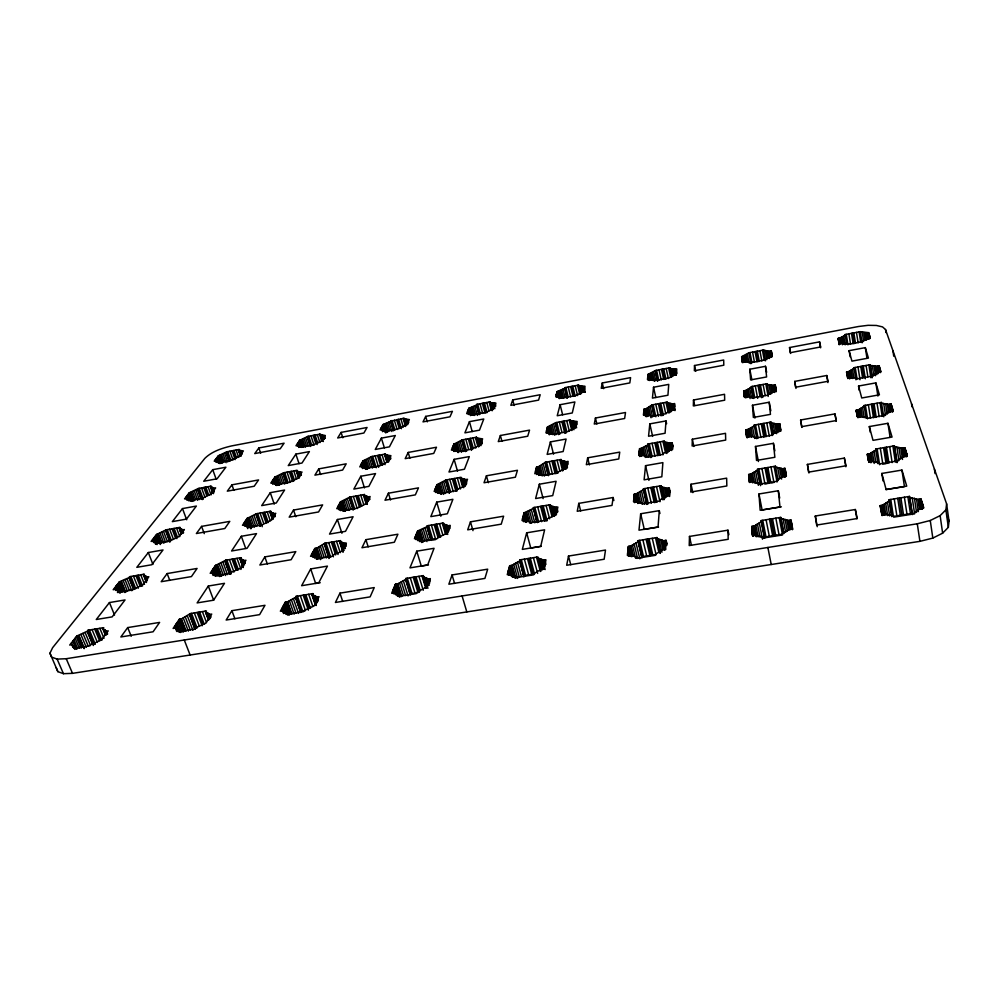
<?xml version="1.0" encoding="UTF-8"?>
<svg xmlns="http://www.w3.org/2000/svg" width="999" height="999" viewBox="0 0 999 999"><rect width="100%" height="100%" fill="white"/><g stroke="black" fill="none" stroke-linecap="round" stroke-linejoin="round"><path stroke-width="1.5" d="M689.485 536.426L689.21 545.566L728.184 539.298L727.959 530.182L689.485 536.426L691.445 545.342M691.021 484.24L690.784 492.057L726.835 485.964L726.648 478.159L691.021 484.24L692.831 492.619M692.344 439.223L692.145 446.004L725.686 440.084L725.511 433.329L692.344 439.223L693.893 446.478M693.506 400L693.331 405.931L724.687 400.199L724.537 394.293L693.506 400L694.655 405.494M694.517 365.522L694.367 370.754L723.8 365.209L723.676 360.002L694.517 365.522L695.729 371.316M656.967 537.549L656.88 538.698L663.586 540.771L666.121 540.359L665.571 549.225L662.999 549.637L655.731 554.07L655.631 555.282L636.413 558.354L636.538 557.142L629.907 554.957L627.372 555.369L628.383 546.478L630.893 546.078L638.099 541.758L638.211 540.596L656.967 537.549L660.339 552.41M664.235 441.121L664.173 441.983L669.992 443.294L672.177 442.907L671.765 449.5L663.311 453.409L663.249 454.308L646.678 457.217L646.765 456.318L640.996 454.932L638.798 455.319L639.56 448.701L641.733 448.314L647.926 444.88L648.014 444.006L664.235 441.121L666.758 453.059M660.863 485.801L660.789 486.8L667.02 488.449L669.367 488.049L668.905 495.641L666.52 496.053L659.802 499.975L659.727 501.023L641.92 504.02L642.032 502.984L635.864 501.236L633.503 501.635L634.377 494.018L636.713 493.618L643.368 489.785L643.468 488.786L660.863 485.801L663.96 499.5M667.17 402.122L667.12 402.884L672.577 403.933L674.625 403.559L674.263 409.328L666.37 412.887L666.308 413.673L650.799 416.496L650.886 415.709L643.418 414.972L644.08 409.178L646.116 408.803L651.972 404.932L667.17 402.122L669.48 412.837M669.767 367.807L669.717 368.481L674.849 369.318L676.773 368.956L676.46 374.051L668.993 377.997L654.432 380.744L654.495 380.045L647.464 379.508L648.051 374.388L655.469 370.517L669.767 367.807L671.615 376.536M659.29 510.651L658.054 527.047L638.985 530.182L640.659 513.761L659.29 510.651L659.939 513.498M666.008 420.929L665.084 433.254L648.551 436.226L649.812 423.876L666.008 420.929L666.62 423.726M645.554 465.659L644.105 479.832L661.825 476.773L662.886 462.624L645.554 465.659L648.925 480.382M653.533 387.237L652.434 398.102L667.931 395.229L668.743 384.39L653.533 387.237L655.819 397.527M49.95 653.184L57.855 671.64L63.436 673.688L72.515 673.351L919.917 541.346L932.829 538.086L942.631 533.179L948.338 527.335L949.05 521.253L946.615 503.871L885.526 329.545L882.529 326.898L876.423 325.462L868.119 325.312L858.466 326.511L231.531 445.929C221.978 448.201 212.038 451.323 204.857 458.341L52.635 647.677L49.95 653.184L51.573 657.117L57.13 659.103L66.234 658.716L917.282 523.788L930.256 520.504L940.134 515.634L945.878 509.852L946.615 503.871M613.136 497.514L612 505.407L577.235 511.288L578.783 503.371L613.136 497.514L613.873 500.536M568.493 556.056L566.695 565.259L604.158 559.24L605.494 550.062L568.493 556.056L570.741 564.747M587.674 457.817L586.326 464.685L618.756 458.966L619.742 452.122L587.674 457.817L589.422 464.91M595.441 418.019L594.268 424.051L624.637 418.494L625.511 412.5L595.441 418.019L596.878 424.013M602.285 382.979L601.248 388.299L629.82 382.917L630.581 377.622L602.285 382.979L603.633 388.661M552.772 516.146L550.299 504.72L533.503 507.592L536.788 521.953M561.013 459.503L560.801 460.377L566.033 461.763L568.156 461.388L566.645 468.056L558.066 471.953L557.842 472.864L541.833 475.674L542.07 474.762L536.9 473.314L534.777 473.688L536.6 466.983L538.698 466.608L545.317 462.3L561.013 459.503L563.511 469.343M570.204 420.729L570.392 419.955L555.656 422.677L547.514 426.923L545.916 432.804L552.797 433.616L552.584 434.415L567.607 431.68L575.811 427.335L577.135 421.478L570.204 420.729L572.415 429.632M580.556 394.23L578.658 385.09L564.772 387.724L567.032 398.251M526.66 532.817L522.327 549.388L540.696 546.366L544.617 529.82L526.66 532.817L530.781 548.051L541.208 546.328M539.348 484.215L535.614 498.538L552.722 495.591L556.106 481.281L539.348 484.215L543.131 498.613M550.412 441.895L547.14 454.408L563.136 451.536L566.096 439.048L550.412 441.895L553.546 454.17M560.114 404.707L557.23 415.746L572.277 412.962L574.875 401.948L560.114 404.707L562.637 414.785M530.294 558.179L534.552 573.913L524.175 575.574L523.876 576.76L519.867 559.877L537.912 556.942L537.637 558.116L543.556 560.239L545.092 566.008M519.567 561.051L512.1 565.347L509.69 565.734L507.242 574.687L509.69 574.288L515.521 576.548L515.197 577.772L533.678 574.812L533.966 573.588L541.508 569.18L543.98 568.781L545.991 559.852L543.556 560.239M533.241 508.603L524.113 512.812L522.015 520.516L524.288 520.129L529.77 521.94L529.495 522.989L546.653 520.092L546.903 519.043L556.143 514.735L557.879 507.055L555.606 507.442L550.049 505.731M564.585 388.399L557.142 391.596L555.731 396.79L562.237 397.402L562.062 398.102L576.198 395.454L583.878 391.496L585.039 386.313L578.496 385.764M452.06 574.949L448.851 584.215L484.902 578.421L487.687 569.168L452.06 574.949L454.582 583.428M470.467 521.84L467.694 529.832L501.236 524.15L503.633 516.183L470.467 521.84L472.989 530.644M486.426 475.799L484.016 482.754L515.372 477.21L517.457 470.292L486.426 475.799L488.349 482.742M500.387 435.502L498.264 441.608L527.709 436.226L529.545 430.132L500.387 435.502L501.973 441.358M512.712 399.925L510.839 405.332L538.573 400.112L540.197 394.73L512.712 399.925L514.185 405.507M422.852 576.798L423.301 575.611L405.919 578.446L405.444 579.62L397.752 583.903L395.417 584.278L391.67 593.281L394.018 592.894L399.101 595.204L398.601 596.44L416.383 593.593L416.858 592.357L424.65 587.974L427.023 587.587L430.382 578.608L428.034 578.983L422.852 576.798L426.273 587.986M476.236 438.024L476.535 437.25L462.25 439.885L453.896 444.13L451.411 450.087L457.742 450.974L457.405 451.773L471.965 449.125L480.394 444.78L482.617 438.848L476.236 438.024L478.658 446.753M479.07 414.672L476.66 404.433L490.147 401.873L489.885 402.56L495.954 403.171L493.981 408.429L486.101 412.387L472.377 414.972L470.367 408.017M405.919 578.446L410.689 593.756L410.227 594.954L405.519 579.445M416.745 551.186L409.965 567.882L427.659 564.959L434.066 548.289L416.745 551.186L421.303 566.071L428.484 564.885M436.7 502.147L430.806 516.62L447.34 513.773L452.897 499.313L436.7 502.147L440.859 516.233M454.12 459.34L448.963 472.015L464.46 469.243L469.318 456.593L454.12 459.34L457.517 471.228M469.443 421.665L464.897 432.854L479.483 430.157L483.778 418.993L469.443 421.665L472.19 431.556M430.844 539.822L426.923 526.773L427.335 525.761L443.556 522.989L443.156 524L448.076 525.774L448.938 528.696M445.941 479.995L436.975 484.677L434.153 491.446L436.213 491.083L440.809 492.607L440.434 493.531L455.931 490.796L456.293 489.885L464.997 486.001L467.52 479.258L465.459 479.62L460.789 478.184L461.126 477.297L445.941 479.995L449.525 492.345M472.377 414.972L472.664 414.248L466.645 413.586L468.843 408.304L476.373 405.119M426.923 526.773L417.669 530.956L414.423 538.723L416.62 538.349L421.453 540.222L421.029 541.283L437.587 538.486L437.999 537.425L447.377 533.154L450.262 525.399L448.076 525.774M339.947 593.144L335.427 602.459L370.13 596.878L374.25 587.574L339.947 593.144L342.707 601.423M365.884 539.672L361.975 547.727L394.355 542.245L397.914 534.215L365.884 539.672L368.181 546.853M388.424 493.206L385.015 500.224L415.359 494.867L418.469 487.874L388.424 493.206L390.522 499.999M408.191 452.447L405.194 458.628L433.741 453.409L436.476 447.24L408.191 452.447L409.915 458.191M425.686 416.396L423.027 421.878L449.975 416.808L452.397 411.338L425.686 416.396L427.272 421.865M312.275 594.792L312.887 593.606L296.129 596.341L295.492 597.514L287.587 601.773L285.339 602.135L280.369 611.176L282.642 610.814L287.038 613.174L286.363 614.41L303.484 611.675L304.133 610.439L314.423 605.694L319.031 596.665L316.77 597.04L312.275 594.792L315.547 604.345M339.91 541.645L340.447 540.621L324.775 543.306L316.958 548.126L314.86 548.488L310.552 556.306L312.675 555.956L316.908 557.879L316.333 558.941L332.317 556.243L332.879 555.182L342.37 550.924L346.353 543.119L344.23 543.481L339.91 541.645L343.181 551.598M368.119 496.915L370.105 496.553L366.633 503.371L357.33 508.154L342.332 510.801L342.844 509.865L338.761 508.291L336.775 508.641L340.534 501.81L349.712 497.14L364.435 494.517L363.961 495.417L368.119 496.915L368.968 499.612M385.09 454.807L385.502 454.021L371.628 456.58L363.087 460.814L359.777 466.845L361.65 466.496L365.572 467.794L365.122 468.618L379.245 466.034L387.887 461.7L390.946 455.694L385.09 454.807L387.262 461.938L385.152 454.695M296.129 596.341L301.336 611.288L300.699 612.487L295.492 597.514M310.701 568.918L301.636 585.701L318.706 582.892L327.422 566.121L310.701 568.918L315.659 583.453L320.204 582.704M337.425 519.492L329.533 534.09L345.504 531.331L353.084 516.758L337.425 519.492L341.933 533.266M360.789 476.261L353.858 489.073L368.881 486.376L375.524 473.588L360.789 476.261L364.46 487.899M381.393 438.136L375.274 449.463L389.435 446.84L395.317 435.527L381.393 438.136L384.365 447.827M390.646 421.366L404.145 418.181L403.783 418.881L409.378 419.555L406.668 424.887L398.601 428.846L385.252 431.356L385.651 430.619L380.095 429.895L383.042 424.538L390.646 421.366L393.569 430.731M231.893 610.676L226.174 620.029L259.603 614.647L264.972 605.307L231.893 610.676L234.877 618.756M264.835 556.905L259.865 565.009L291.146 559.715L295.791 551.623L264.835 556.905L267.307 563.923M293.531 510.064L289.186 517.145L318.569 511.963L322.627 504.895L293.531 510.064L295.791 516.72M318.743 468.881L314.922 475.137L342.62 470.067L346.191 463.836L318.743 468.881L320.592 474.513M341.096 432.405L337.687 437.962L363.886 433.029L367.058 427.485L341.096 432.405L342.794 437.774M205.669 612.137L206.431 610.951L190.272 613.586L181.393 619.005L179.233 619.355L173.127 628.421L175.312 628.071L179.058 630.481L178.234 631.73L194.743 629.083L195.542 627.847L205.956 623.151L211.713 614.085L209.528 614.435L205.669 612.137L208.691 620.142M243.144 567.045L240.122 558.703L240.796 557.679L243.431 564.547M270.18 512.1L270.766 511.201L256.506 513.736L247.128 518.394L242.482 525.287L244.418 524.95L247.989 526.573L247.365 527.509L261.888 524.962L271.391 520.192L275.761 513.311L273.838 513.648L270.18 512.1L272.727 519.443M208.329 586.026L197.128 602.909L213.599 600.199L224.475 583.329L208.329 586.026L213.649 600.237M241.346 536.276L231.581 550.986L247.04 548.326L256.506 533.628L241.346 536.276L245.692 548.414M270.292 492.669L261.701 505.606L276.261 502.997L284.578 490.072L270.292 492.669L274.226 504.07M295.866 454.133L288.261 465.584L302.01 463.037L309.39 451.598L295.866 454.133L299.038 463.636M240.122 558.703L243.893 560.589L245.941 560.239L240.946 568.094L231.343 572.327L230.657 573.401L215.21 575.998L215.921 574.924L212.25 572.951L210.202 573.301L215.497 565.434L225.649 560.264L240.796 557.679M300.175 472.377L301.998 472.052L298.139 478.109L289.31 482.442L275.612 484.94L276.161 484.115L272.677 482.767L270.854 483.104L274.95 477.023L283.679 472.777L297.14 470.304L296.628 471.103L300.175 472.377L301.111 475.187M307.779 436.451L299.625 440.334L295.979 445.741L301.086 446.528L300.599 447.265L313.561 444.83L321.803 440.871L325.237 435.477L320.067 434.74L320.529 434.041L307.779 436.451L310.826 445.741L307.704 436.563M127.697 627.584L120.854 636.962L153.097 631.78L159.603 622.414L127.697 627.584L131.219 636.263M167.145 573.563L161.201 581.705L191.433 576.585L197.078 568.456L167.145 573.563L169.793 580.419M201.586 526.386L196.378 533.528L224.825 528.508L229.782 521.378L201.586 526.386L204.271 533.641M231.918 484.84L227.31 491.158L254.196 486.238L258.566 479.945L231.918 484.84L233.891 490.359M258.841 447.977L254.745 453.583L280.207 448.788L284.091 443.194L258.841 447.977L260.652 453.246M179.296 528.284L179.982 527.372L166.171 529.832L156.593 534.477L151.136 541.421L153.009 541.083L156.119 542.757L155.382 543.706L169.455 541.233L179.146 536.475L184.353 529.545L182.492 529.882L179.296 528.284L181.456 534.028M210.739 486.913L211.351 486.113L198.277 488.511L189.373 492.744L184.553 498.888L186.313 498.563L189.385 499.962L188.736 500.786L202.035 498.364L211.039 494.043L215.634 487.924L213.873 488.249L210.739 486.913L212.725 492.395M238.661 450.174L239.211 449.45L226.798 451.81L218.494 455.681L214.198 461.151L218.881 462L218.306 462.737L230.906 460.377L239.31 456.418L243.406 450.961L238.661 450.174L240.722 456.056M109.44 602.559L96.266 619.505L112.163 616.883L125.037 599.949L109.44 602.559L114.535 615.072M148.327 552.534L136.826 567.332L151.773 564.747L163.012 549.962L148.327 552.534L152.947 564.423M182.492 508.578L172.352 521.628L186.463 519.093L196.366 506.068L182.492 508.578L186.663 519.767M212.737 469.68L203.734 481.256L217.095 478.771L225.886 467.22L212.737 469.68L216.096 479.008M87.225 631.418L88.149 630.219L103.746 627.684L102.835 628.87L106.106 631.218L108.217 630.881L101.386 639.972L90.859 644.63L89.922 645.866L74.013 648.413L74.975 647.177L71.828 644.717L69.718 645.054L76.873 635.963L87.225 631.418L92.595 644.268M128.958 577.709L129.77 576.673L144.418 574.163L143.631 575.199L146.878 577.122L148.851 576.785L142.919 584.69L132.405 589.972L117.47 592.482L118.319 591.408L115.172 589.385L113.199 589.722L119.405 581.805L128.958 577.709L133.279 588.548M882.866 505.194L889.472 500.849L889.172 499.712L909.465 496.403L909.802 497.539L918.256 499.45L921.003 499.001L923.738 507.692L920.953 508.141L914.31 512.612L914.659 513.798L893.83 517.132L893.506 515.946L885.089 513.911L882.342 514.348L880.144 505.631L882.866 505.194L884.452 515.109M869.767 453.883L875.911 450.037L875.661 449.063L894.367 445.854L894.667 446.828L902.384 448.326L904.919 447.889L907.242 455.294L904.682 455.731L898.501 459.677L898.8 460.689L879.62 463.923L879.357 462.912L871.665 461.313L869.13 461.75L867.257 454.308L869.767 453.883L871.165 462.587M780.731 517.382L780.843 518.531L788.386 520.516L791.021 520.092L792.057 528.871L789.372 529.308L782.404 533.753L782.529 534.964L762.524 538.161L762.437 536.962L754.944 534.84L752.297 535.264L751.772 526.461L754.382 526.036L761.313 521.703L761.226 520.554L780.731 517.382L783.666 533.029M858.503 409.815L864.26 406.368L864.035 405.532L881.405 402.435L881.655 403.271L888.76 404.445L891.108 404.021L893.118 410.414L890.746 410.826L884.964 414.36L885.226 415.234L867.457 418.356L867.232 417.482L857.791 416.645L856.18 410.227L858.503 409.815L859.727 417.332M775.486 466.196L775.586 467.182L782.529 468.756L784.977 468.344L785.851 475.849L783.378 476.261L776.922 480.207L777.022 481.231L758.553 484.34L758.478 483.316L751.573 481.643L749.138 482.067L748.688 474.525L751.098 474.113L757.517 470.267L757.442 469.28L775.486 466.196L778.196 480.519M848.738 371.566L854.145 368.456L853.945 367.719L870.141 364.735L870.366 365.459L876.947 366.371L879.132 365.971L880.881 371.541L873.238 375.124L873.476 375.874L856.93 378.896L856.73 378.134L847.976 377.56L846.565 371.965L848.738 371.566L849.899 378.658M770.978 422.102L771.066 422.964L777.497 424.2L779.769 423.801L780.531 430.294L772.215 434.215L772.302 435.102L755.157 438.124L755.082 437.237L748.688 435.914L746.415 436.313L746.028 429.795L748.276 429.395L754.257 425.949L754.195 425.099L770.978 422.102L773.214 434.003M840.171 338.037L845.266 335.202L845.092 334.565L860.276 331.68L868.643 332.655L870.179 337.537L862.999 340.821L863.198 341.483L847.714 344.393L847.539 343.718L839.385 343.344L838.149 338.424L840.171 338.037L840.908 342.52M767.045 383.728L767.12 384.478L773.126 385.464L775.249 385.065L775.911 390.734L768.131 394.305L768.206 395.08L752.197 398.002L752.135 397.227L744.043 396.566L743.706 390.859L745.803 390.484L751.41 387.362L751.36 386.613L767.045 383.728L768.955 394.218M763.598 350.012L769.28 351.448L771.265 351.074L771.852 356.069L764.547 359.34L764.622 360.015L749.6 362.837L749.55 362.162L741.97 361.7L741.67 356.68L748.863 352.809L763.598 350.012L765.571 360.839M789.535 347.54L819.567 341.858L820.666 346.953L790.321 352.672L789.535 347.54L790.596 353.459M765.509 366.296L766.608 376.948L750.611 379.907L749.824 369.23L765.509 366.296L766.633 372.315M849.125 350.661L865.309 347.64L868.431 358.079L851.922 361.139L849.125 350.661L850.124 356.78M794.717 381.393L826.747 375.512L827.984 381.306L795.604 387.225L794.717 381.393L795.978 388.424M769.205 402.222L770.454 414.36L753.358 417.432L752.472 405.257L769.205 402.222L770.816 410.801M858.553 386.026L875.848 382.892L879.42 394.817L861.737 397.989L858.553 386.026L859.252 390.397M800.611 419.992L834.939 413.898L836.35 420.542L801.635 426.673L800.611 419.992L801.947 427.422M773.426 443.319L774.862 457.28L756.505 460.439L755.481 446.453L773.426 443.319L774.862 450.874M869.342 426.561L887.936 423.301L892.057 437.062L873.014 440.347L869.342 426.561L870.241 432.167M807.404 464.398L844.367 458.091L846.003 465.784L808.591 472.127L807.404 464.398L808.953 472.989M646.977 503.946L648.326 503.708L644.83 488.548M767.02 483.703L764.959 484.053L761.95 468.519M772.914 482.717L770.853 483.054L767.869 467.507M883.903 464.011L886.038 463.648L883.541 447.714M778.308 490.746L779.982 506.98L760.152 510.239L758.965 493.981L778.308 490.746L779.695 498.051M881.842 473.439L901.935 470.079L906.73 486.126L886.113 489.51L881.842 473.439L883.016 480.906M658.578 527.022L644.305 529.37L640.659 513.761M781.368 506.818L762.112 509.977L758.965 493.981M885.976 489.597L904.445 486.563L901.935 470.079M815.296 516.008L855.331 509.515L857.254 518.531L816.683 525.062L815.296 516.008L817.232 526.685M301.336 611.288L305.494 610.614L300.312 595.654M410.689 593.756L417.982 592.594L413.236 577.26M57.13 659.103L63.436 673.688M66.234 658.716L72.515 673.351M73.876 639.772L77.522 648.388M73.314 640.484L76.973 649.1M72.765 641.196L76.086 649.038M73.776 646.778L74.9 649.412M71.528 642.769L73.751 648.001M71.828 644.717L72.939 647.34M78.958 635.626L84.378 648.501M78.634 635.676L84.053 648.551M77.91 635.789L82.742 647.24M77.198 635.913L82.03 647.352M76.873 635.963L81.706 647.402M76.324 636.663L81.156 648.114M75.1 638.211L79.346 648.251M82.892 633.366L88.287 646.228M80.857 634.465L86.276 647.327M89.361 630.019L95.317 644.293M88.149 630.219L94.106 644.492M88.012 630.406L93.369 643.256M87.687 630.819L93.057 643.668M87.375 631.231L93.344 645.516M85.027 632.342L90.41 645.204M94.718 629.158L99.463 640.584M92.045 629.582L97.39 642.444M99.838 628.321L103.983 638.336M97.153 628.758L101.898 640.197M95.941 628.958L100.687 640.384M106.431 631.168L107.617 634.04M105.694 630.431L107.293 634.103M105.007 629.77L106.781 634.078M104.046 629.245L106.418 634.989M103.884 629.707L105.657 634.003M102.984 628.683L105.345 634.415M102.522 627.884L105.482 635.039M56.206 667.619L57.855 671.64M114.76 587.724L115.859 590.459M119.405 581.805L123.227 591.321M118.931 582.417L122.752 591.932M117.87 583.778L121.154 591.932M116.808 585.127L120.092 593.306M116.321 585.751L119.068 592.557M115.834 586.363L118.032 591.82M123.102 580.444L127.447 591.308M121.366 581.48L125.724 592.345M121.066 581.53L125.424 592.395M120.392 581.643L124.75 592.507M119.718 581.755L123.526 591.258M129.77 576.673L134.615 588.861M129.645 576.835L134.49 589.023M129.37 577.185L134.216 589.385M129.083 577.547L133.404 588.386M126.923 578.546L131.793 590.746M124.962 579.457L129.308 590.322M133.429 576.036L138.262 588.249M130.906 576.473L135.752 588.661M140.747 574.787L144.493 584.29M138.237 575.224L142.52 586.076M137.088 575.412L141.371 586.276M135.939 575.611L140.235 586.463M146.441 576.46L147.515 579.195M145.742 575.911L147.352 580.007M144.805 575.486L146.953 580.943M143.756 575.037L146.428 581.843M143.269 574.363L146.478 582.504M177.722 621.603L181.855 632.267M184.278 639.997L190.122 655.032M176.673 623.151L180.307 632.504M176.199 623.863L179.321 631.88M175.724 624.575L178.322 631.256M174.663 626.136L176.761 631.493M181.393 619.005L186.026 630.981M181.056 619.055L185.689 631.043M180.307 619.18L184.952 631.156M179.57 619.293L184.203 631.281M179.233 619.355L183.866 631.331M178.759 620.054L183.404 632.042M156.593 534.477L160.452 544.517M156.169 535.014L159.49 543.631M187.3 615.709L192.919 630.332M155.245 536.201L158.004 543.381M185.202 616.733L190.322 630.032M154.308 537.387L157.08 544.592M153.883 537.937L156.106 543.693M153.459 538.473L155.682 544.243M183.229 617.832L188.361 631.143M152.51 539.672L153.634 542.557M161.751 532.342L165.597 542.37M191.533 613.374L197.128 627.984M160.04 533.216L163.886 543.269M190.272 613.586L195.479 628.783L189.885 614.173M190.16 613.773L195.754 628.371M189.61 614.585L195.092 629.395L189.485 614.772M158.441 534.153L161.751 542.757M158.154 534.203L161.463 542.807M157.517 534.315L160.827 542.919M156.88 534.428L160.19 543.031M167.245 529.632L171.054 539.66M198.339 612.262L202.897 624.238M166.171 529.832L170.417 541.421M165.809 530.282L169.63 540.309M197.078 612.474L202.148 625.774M165.572 530.594L169.83 542.207M163.574 531.505L167.395 541.545M194.305 612.924L199.388 626.211M173.064 528.596L176.873 538.636M171.99 528.796L175.25 537.4M202.385 611.613L206.418 622.252M169.618 529.22L173.426 539.248M199.613 612.062L204.158 624.038M178.908 527.559L181.069 533.304M209.877 614.385L210.889 617.057M209.528 614.435L210.539 617.12M176.523 527.984L179.77 536.6M208.966 613.661L210.477 617.669M208.117 613.011L210.14 618.356M207.018 612.499L209.54 619.18M206.556 612.874L208.067 616.87M174.151 528.409L177.41 537.012M205.794 611.95L208.304 618.618M205.17 611.151L208.192 619.143M182.492 529.882L183.579 532.767M182.043 529.308L183.117 532.192M181.343 528.858L182.967 533.179M180.432 528.508L182.055 532.829M179.882 527.509L181.506 531.818M179.645 527.822L181.269 532.13M179.408 528.134L181.568 533.891M212.862 569.343L214.935 574.912M185.764 497.34L186.788 500.087M212.45 569.954L214.523 575.536M211.538 571.316L213.087 575.499M217.52 565.084L221.616 576.186M217.208 565.134L221.303 576.236M190.247 492.582L193.282 500.799M189.648 492.694L192.682 500.899M216.508 565.259L220.604 576.361M189.373 492.744L192.407 500.949M215.809 565.372L219.917 576.473M188.998 493.219L192.033 501.436M215.497 565.434L219.593 576.523M215.085 566.033L218.681 575.761M188.174 494.268L190.709 501.123M214.186 567.382L217.27 575.724M187.35 495.329L188.873 499.438M186.975 495.804L188.499 499.925M186.601 496.278L188.124 500.399M213.274 568.731L215.859 575.686M195.879 490.022L199.388 499.587M221.004 563.061L225.599 575.536M194.193 490.784L197.715 500.349M192.595 491.583L195.617 499.787M219.193 564.048L223.277 575.149M191.121 492.42L194.156 500.636M190.859 492.47L193.881 500.686M226.823 560.064L231.381 572.527M199.288 488.324L203.284 499.25M225.649 560.264L230.707 574.113M225.537 560.427L230.607 574.275M225.299 560.776L229.87 573.251M225.062 561.138L229.633 573.601M202.273 499.438L198.277 488.511L202.173 499.562M224.962 561.301L229.533 573.763M197.964 488.923L201.461 498.476M197.74 489.198L201.249 498.763M197.64 489.323L201.149 498.888M222.939 562.137L227.51 574.612M233.204 558.965L237.238 570.067M205.819 487.125L208.803 495.329M232.03 559.178L236.064 570.267M204.807 487.312L207.792 495.516M203.784 487.5L206.768 495.704M229.42 559.615L233.966 572.09M201.536 487.912L205.032 497.477M213.411 487.762L214.398 490.509M212.725 487.375L214.211 491.496M211.825 487.087L213.811 492.582M211.751 487.599L213.237 491.708M211.538 487.874L213.524 493.356M237 558.329L241.021 569.43M210.826 486.788L213.311 493.643M210.327 486.301L212.799 493.144M208.067 486.713L211.051 494.917M234.39 558.766L238.424 569.867M244.206 560.539L245.217 563.324M243.893 560.589L244.892 563.386M243.319 559.927L244.318 562.724M242.495 559.39L244.505 564.972M240.684 557.829L243.194 564.785M240.459 558.191L243.469 566.533M240.235 558.541L243.244 566.883M239.61 557.879L243.119 567.594M215.272 459.777L216.221 462.4M244.455 522.365L245.866 526.336M220.155 455.369L222.777 462.712M219.892 455.419L222.515 462.762M219.33 455.519L221.94 462.874M243.656 523.551L244.605 526.211M218.756 455.631L221.378 462.974M218.494 455.681L221.116 463.024M218.157 456.106L220.779 463.461M217.432 457.043L219.768 463.586M216.696 457.979L218.569 463.211M216.358 458.404L217.757 462.337M216.021 458.828L216.958 461.451M226.236 452.522L229.358 461.338M249.026 518.056L252.148 526.848M248.726 518.106L251.848 526.898M248.077 518.231L251.186 527.022M224.588 453.171L227.71 461.988M247.415 518.344L251.061 528.596M247.128 518.394L250.761 528.646M246.765 518.931L249.887 527.722M223.002 453.871L226.136 462.687M245.966 520.104L248.576 527.447M221.516 454.607L224.138 461.95M245.18 521.291L247.789 528.633M244.817 521.828L246.391 526.236M284.965 602.834L289.285 615.109M254.033 515.409L257.63 525.649M284.116 604.383L287.962 615.297M229.895 451.223L233.004 460.027M252.235 516.246L255.856 526.498M283.266 605.931L286.164 614.135M282.867 606.63L285.289 613.473M227.772 451.623L230.881 460.427M250.562 517.132L254.196 527.385M282.48 607.342L284.415 612.812M226.798 451.81L229.907 460.601M226.711 451.923L229.82 460.714M226.523 452.172L229.633 460.964M282.642 610.814L283.616 613.561M226.323 452.41L229.445 461.213M281.631 608.903L282.592 611.638M289.335 600.599L294.118 614.223M236.101 450.049L238.674 457.392M257.617 513.536L262.238 526.698M256.506 513.736L260.614 525.424M287.587 601.773L291.895 614.035M256.418 513.886L260.527 525.574M287.237 601.835L291.546 614.098M233.966 450.449L236.551 457.792M256.206 514.185L260.314 525.886M256.006 514.497L260.027 526.348M286.463 601.96L290.784 614.223M232.992 450.636L235.577 457.979M285.689 602.085L290.01 614.348M285.339 602.135L289.66 614.397M232.03 450.811L235.127 459.627M264.735 512.275L268.319 522.514M263.624 512.475L267.208 522.714M293.319 598.463L298.539 613.436M241.258 450.874L242.183 453.496M262.512 512.674L266.096 522.914M240.584 450.537L241.958 454.47M239.71 450.312L241.258 454.732M239.723 450.924L241.258 455.332M239.635 451.036L241.171 455.444M238.936 449.812L240.996 455.694M291.258 599.5L296.029 613.111M238.749 450.062L240.809 455.944M238.237 449.637L240.297 455.519M260.065 513.099L263.649 523.339M271.416 512.325L273.464 518.194M270.667 511.338L272.203 515.734M270.467 511.65L272.003 516.046M270.267 511.963L272.814 519.293M269.643 511.401L272.19 518.731M297.44 596.128L302.635 611.076M267.195 511.838L270.254 520.629M296.029 596.515L301.236 611.475M295.816 596.927L301.024 611.888M295.592 597.34L300.799 612.3M947.576 516.982L949.05 521.253M305.806 594.755L310.502 608.379M304.495 594.967L309.19 608.591M303.184 595.192L308.366 610.152M274.138 513.598L275.162 516.545M273.838 513.648L274.862 516.595M273.264 513.099L274.288 516.046M272.452 512.649L273.976 517.057M272.914 480.044L274.35 484.24M311.576 593.818L315.309 604.732M272.59 480.519L273.551 483.329M271.89 481.568L272.852 484.378M308.691 594.293L312.899 606.555M276.748 476.685L279.608 485.052M276.473 476.735L279.32 485.102M317.12 596.977L318.057 599.725M275.849 476.848L278.709 485.227M316.77 597.04L318.169 601.148M275.225 476.973L278.084 485.339M316.034 596.266L317.432 600.374M274.95 477.023L277.809 485.389M274.638 477.485L277.023 484.465M315.022 595.629L317.37 602.472M273.938 478.533L276.323 485.514M313.761 595.142L316.571 603.334M312.887 593.606L314.285 597.702M312.787 593.793L315.122 600.611M312.575 594.193L316.321 605.119M273.227 479.57L274.675 483.766M312.362 594.605L316.109 605.531M283.142 473.576L286.451 483.329M281.393 474.288L284.703 484.04M279.72 475.049L282.567 483.404M278.172 475.849L281.019 484.215M314.523 549.088L317.869 559.028M313.786 550.424L316.671 558.953M287.038 472.165L290.322 481.905M313.049 551.773L314.972 557.467M312.712 552.385L314.648 558.079M312.375 552.996L313.823 557.267M284.727 472.589L288.024 482.33M311.638 554.345L312.6 557.192M283.679 472.777L286.975 482.517M283.591 472.902L286.888 482.642M283.416 473.176L286.713 482.929M283.229 473.451L286.526 483.204M293.768 470.929L296.578 479.295M318.556 547.09L322.365 558.441M291.446 471.353L294.268 479.707M316.958 548.126L320.779 559.49M316.621 548.189L320.442 559.54M290.397 471.54L293.681 481.293M315.909 548.314L319.255 558.241M289.348 471.74L292.632 481.493M315.185 548.439L318.531 558.366M314.86 548.488L318.206 558.416M324.775 543.306L329.495 557.454M324.687 543.468L329.408 557.617M324.5 543.818L328.746 556.555M300.462 472.327L301.398 475.137M324.313 544.168L328.946 558.491M299.6 471.915L300.537 474.712M298.813 471.54L300.212 475.736M297.814 471.266L299.688 476.86M297.602 471.703L299.388 477.41M322.215 545.179L326.486 557.929M296.878 470.704L299.213 477.684M296.703 470.979L298.963 478.084M296.079 470.492L298.414 477.472M320.317 546.103L324.126 557.442M297.527 443.444L298.851 447.452M328.683 542.632L333.391 556.805M325.999 543.094L330.706 557.255M301.323 440.01L303.521 446.653M301.061 440.059L303.259 446.715M300.474 440.172L302.672 446.815M333.828 541.758L338.037 554.52M299.887 440.284L302.085 446.928M299.625 440.334L301.823 446.978M299.338 440.746L301.548 447.402M332.605 541.97L336.351 553.309M298.713 441.67L300.487 447.003M331.381 542.182L335.602 554.932M298.089 442.594L299.425 446.603M297.814 443.019L299.138 447.028M307.542 436.813L310.589 446.103M307.38 437.05L310.352 446.466M341.333 541.92L344.143 550.449M340.447 540.621L343.156 549.3M340.184 541.133L342.982 549.662M339.997 541.483L343.269 551.436M305.657 437.812L308.279 445.791M339.223 540.834L342.957 552.197M304.096 438.511L306.73 446.491M336.526 541.296L340.259 552.647M302.647 439.248L305.282 447.227M313.149 435.439L315.746 443.406M310.951 435.851L313.998 445.142M345.292 543.294L346.228 546.153M344.568 543.419L345.504 546.278M344.23 543.481L345.167 546.341M308.766 436.263L311.813 445.554M343.506 542.832L345.379 548.538M342.545 542.32L344.405 548.014M340.846 501.748L343.906 511.176M340.534 501.81L343.594 511.226M340.247 502.335L342.869 510.414M317.332 434.64L319.93 442.619M339.61 503.508L341.795 510.252M338.961 504.67L340.721 510.077M338.661 505.207L340.422 510.614M338.374 505.744L339.697 509.802M315.135 435.052L317.732 443.032M337.724 506.918L338.611 509.627M314.148 435.239L317.17 444.555M345.604 499.65L349.076 510.402M324.375 435.639L325.237 438.324M323.776 435.751L324.65 438.436M323.514 435.814L324.375 438.486M322.952 435.402L324.238 439.41M343.981 500.536L347.028 509.952M322.178 435.089L323.476 439.098M321.216 434.865L323.376 441.533M320.954 435.364L322.252 439.36L320.891 435.477M342.507 501.461L345.554 510.889M342.195 501.51L345.254 510.939M320.729 435.726L322.028 439.722M320.142 434.64L322.227 441.408M341.521 501.635L344.58 511.051M319.53 434.228L321.69 440.884M350.861 496.928L354.745 509.015M349.712 497.14L353.521 509.365M349.475 497.589L352.934 508.329M349.313 497.889L353.122 510.127M347.365 498.813L350.836 509.565M357.068 495.829L360.502 506.593M355.919 496.028L359.353 506.793M353.384 496.478L357.255 508.578M393.256 589.46L394.593 593.668M392.607 591.008L393.506 593.818M360.751 495.167L363.736 504.595M358.216 495.629L361.638 506.381M397.39 583.965L401.336 596.528M369.106 496.728L369.967 499.438M396.578 584.09L400.549 596.653M368.431 496.853L369.28 499.562M395.779 584.215L399.75 596.778M395.417 584.278L399.388 596.84M367.407 496.366L368.693 500.424M395.129 584.977L398.663 596.141M366.471 495.929L368.181 501.336M394.493 586.513L397.59 596.303M365.322 495.616L367.457 502.36M364.435 494.517L367.345 504.083M364.198 494.967L367.182 504.395M393.843 588.049L396.066 595.054M364.036 495.267L366.533 503.508M393.556 588.748L395.329 594.355M363.274 494.717L366.271 504.145M364.011 460.651L366.683 469.18M363.374 460.764L366.046 469.305M401.273 581.618L405.644 595.554M363.087 460.814L365.759 469.355M362.824 461.288L365.06 468.406M362.262 462.312L364.048 468.019M399.413 582.729L403.359 595.279M361.7 463.349L363.037 467.632M361.438 463.811L362.787 468.094M361.176 464.285L362.525 468.568M397.752 583.903L401.71 596.465M407.28 578.221L412.038 593.543M369.455 458.079L372.552 468.019M405.844 578.633L410.614 593.943M405.681 579.033L410.464 594.355M367.819 458.841L370.479 467.37M366.308 459.64L368.968 468.169M403.284 580.581L408.079 595.904M364.935 460.477L367.62 469.018M364.647 460.527L367.32 469.068M375.087 455.944L378.609 467.295M372.714 456.381L376.236 467.732M410.252 577.747L415.01 593.069M371.628 456.58L374.65 466.633M371.416 456.968L374.5 466.908M371.266 457.242L374.363 467.182M371.203 457.367L374.288 467.307M379.632 455.107L382.704 465.047M378.559 455.307L381.618 465.247M415.959 576.81L420.267 590.759M377.472 455.507L380.544 465.447M414.597 577.035L419.343 592.37M424.513 577.122L427.934 588.324M386.376 454.97L388.561 462.1M423.301 575.611L425.012 581.206M423.226 575.799L424.95 581.393M423.077 576.198L426.073 585.988M385.427 454.145L387.175 459.84M422.927 576.61L425.924 586.401M385.289 454.42L387.038 460.114M421.94 575.836L425.799 588.411M384.415 454.22L386.588 461.338M382.018 454.657L385.09 464.622M418.943 576.323L423.239 590.284M383.916 424.375L386.388 432.505M416.87 532.892L419.518 541.608M383.316 424.488L385.789 432.629M383.042 424.538L385.514 432.679M416.308 534.215L418.082 540.034M382.817 424.962L384.877 431.743M416.059 534.827L417.832 540.646M429.208 578.796L430.057 581.605M415.809 535.427L416.695 538.349M382.305 425.874L383.966 431.306M428.396 578.933L429.682 583.141M381.805 426.785L383.054 430.869M415.247 536.763L416.133 539.685M428.034 578.983L429.32 583.204M381.581 427.21L382.817 431.281M381.343 427.622L382.592 431.705M390.01 455.869L390.884 458.728M427.11 578.234L429.258 585.252M389.36 455.994L390.234 458.853M389.073 456.043L389.947 458.903M425.936 577.609L428.072 584.615M388.386 455.581L389.697 459.865M387.487 455.219L389.223 460.939M389.011 422.028L391.883 431.506M421.366 529.557L424.875 541.158M387.475 422.727L389.947 430.844M419.842 530.594L422.914 540.746M419.505 530.644L423.014 542.257M418.756 530.781L422.277 542.382M386.064 423.451L388.536 431.58M418.007 530.906L421.528 542.507M417.669 530.956L420.754 541.121M384.802 424.213L387.262 432.342M417.42 531.555L420.067 540.272M384.528 424.263L387 432.392M394.305 420.042L397.152 429.52M424.937 527.634L428.858 540.671M392.045 420.467L394.905 429.945M391.034 420.666L393.831 430.244M390.834 421.016L393.693 430.482M423.077 528.558L427.01 541.608M431.381 525.062L435.714 539.547L432.942 540.022L428.596 525.549M398.601 419.23L401.436 428.708M397.577 419.418L400.012 427.547M396.553 419.617L398.988 427.747M427.335 525.761L431.618 540.397M427.135 526.273L431.044 539.298M426.985 526.623L430.906 539.66M406.943 419.505L408.154 423.588M406.069 419.205L407.692 424.637M436.7 524.163L440.584 537.212M405.007 418.993L406.63 424.425M404.495 419.642L406.106 425.075M403.958 418.531L405.981 425.312M435.439 524.375L439.31 537.425M403.833 418.768L405.794 425.674M403.121 418.369L405.544 426.511M434.165 524.587L438.049 537.637M400.861 418.806L403.284 426.935M444.842 527.347L446.066 531.855M443.356 523.488L445.929 532.217M443.219 523.838L446.166 534.178M442.282 523.201L445.279 533.366M462.087 595.953L466.808 611.925M439.485 523.676L442.932 535.289M407.892 419.842L408.691 422.565M407.617 419.892L408.416 422.614M437.999 484.503L440.821 494.13M437.3 484.627L439.722 492.869M449.175 525.586L450.025 528.508M436.975 484.677L439.398 492.932M436.763 485.202L439.185 493.456M448.414 525.724L449.275 528.633M436.276 486.363L438.299 493.244M447.202 525.149L448.913 530.981M435.789 487.524L437.412 493.031M435.576 488.049L436.788 492.182M435.352 488.573L436.163 491.333M446.078 524.637L448.214 531.918M434.865 489.747L435.676 492.507M444.717 524.25L447.727 534.44M442.008 482.505L445.204 493.494M440.422 483.391L443.643 494.393M439.011 484.315L441.833 493.943M438.698 484.378L441.521 494.006M447.127 479.782L450.699 492.132M445.879 480.132L449.463 492.482M445.754 480.444L449.35 492.794M445.629 480.744L449.163 493.244M443.731 481.668L446.928 492.657M453.521 478.646L457.092 491.008M452.335 478.858L455.906 491.221M449.725 479.32L453.296 491.67M459.94 477.51L462.699 487.137M457.33 477.972L460.477 488.973M454.707 478.434L457.879 489.423M455.819 443.781L458.291 452.485M455.519 443.831L457.992 452.535M465.784 479.57L466.57 482.33M465.459 479.62L466.645 483.766M454.857 443.956L456.918 451.211M464.622 479.095L466.196 484.615M454.195 444.068L456.268 451.323M453.896 444.13L455.969 451.386M453.708 444.592L455.369 450.399M463.548 478.671L465.509 485.576M453.284 445.604L454.945 451.423M462.262 478.371L464.622 486.638M452.859 446.628L454.108 450.999M452.659 447.09L453.908 451.461M461.526 478.671L463.099 484.178M452.472 447.552L453.309 450.474M461.476 478.808L462.924 484.615M463.598 487.687L460.839 478.046L463.149 486.438M460.202 441.383L463.074 451.523M458.591 442.145L461.463 452.285M457.117 442.944L459.59 451.648M465.809 439.223L468.656 449.363M463.361 439.672L466.62 451.261M462.25 439.885L465.459 451.585M462.087 440.272L464.947 450.412M461.975 440.547L464.785 450.811M509.078 567.956L511.476 576.56M508.666 569.492L510.264 575.224M508.479 570.192L509.677 574.5M508.279 570.891L509.49 575.199M470.504 438.361L473.339 448.514M507.867 572.427L508.666 575.312M469.38 438.573L472.227 448.713M468.269 438.773L471.516 450.374M478.858 438.411L480.869 445.691M513.673 564.173L517.632 578.471M469.755 408.129L471.665 415.047M477.634 438.174L479.657 445.442M469.13 408.254L471.041 415.159M468.843 408.304L470.766 415.209M468.681 408.716L470.591 415.621M476.535 437.25L478.958 445.966M512.1 565.347L515.671 578.221M476.486 437.375L478.908 446.091M476.386 437.637L478.708 446.628M511.725 565.409L515.297 578.284M468.306 409.615L469.455 413.761M467.919 410.514L469.08 414.672M475.424 437.45L477.834 446.166M510.889 565.546L514.073 576.985M467.757 410.926L468.519 413.698M467.582 411.338L468.356 414.123M510.064 565.684L513.249 577.122M509.69 565.734L512.874 577.185M509.502 566.433L512.287 576.448M472.964 437.912L475.786 448.064M474.75 405.781L477.41 415.434M517.432 562.012L521.366 576.298M473.251 406.481L475.536 414.76M515.459 563.061L519.405 577.347M480.994 439.148L482.192 443.531M471.878 407.205L474.163 415.497M480.681 439.21L481.893 443.581M479.882 438.761L481.493 444.592M470.654 407.967L472.564 414.872M480.019 403.783L482.667 413.449M521.278 559.652L525.574 575.349M477.709 404.233L480.357 413.873M519.867 559.877L524.125 575.761M519.717 560.464L524.025 576.161M476.66 404.433L479.27 414.185M519.605 560.864L523.926 576.573M476.523 404.77L479.17 414.423M486.775 402.51L489.023 410.801M528.883 558.416L533.154 574.138M527.472 558.641L531.743 574.363M484.453 402.947L487.087 412.612M483.391 403.146L486.026 412.812M482.342 403.346L484.977 413.012M524.375 559.153L528.658 574.85M493.356 403.146L494.855 408.691M523.226 516.046L524.438 520.516M492.37 402.859L493.868 408.404M523.064 516.645L524.275 521.116M522.902 517.245L524.113 521.715M533.391 557.679L537.649 573.414M491.208 402.659L493.081 409.578M522.539 518.568L523.351 521.565M490.147 401.873L491.983 408.891M490.022 402.21L491.883 409.128M489.922 402.447L492.17 410.751M489.098 402.073L491.346 410.364M541.071 558.891L543.768 568.955M527.809 511.388L530.993 523.264M539.46 558.429L542.544 569.905M526.361 512.425L528.758 521.341M526.011 512.487L528.409 521.403M538.299 558.379L540.958 568.581M538.161 558.953L540.859 568.98M537.687 557.929L541.108 571.016M525.237 512.624L527.634 521.528M495.042 403.346L495.791 406.131M524.463 512.749L526.86 521.665M536.5 557.167L540.359 571.49M524.113 512.812L526.51 521.715M494.418 403.471L495.167 406.243M523.951 513.411L526.348 522.327M494.13 403.521L494.88 406.293M523.588 514.722L525.599 522.165M533.366 508.104L536.838 521.79M531.268 509.465L534.827 522.814M544.767 560.052L545.929 564.373M543.931 560.177L545.092 564.51M529.445 510.402L532.629 522.265M542.445 559.502L545.142 569.567M537.687 506.88L541.62 521.703M534.815 507.367L538.748 522.19M533.503 507.592L537.45 522.402M533.466 507.754L537.4 522.564M543.194 505.944L547.102 520.779L545.791 520.991L541.883 506.168M540.571 506.393L544.492 521.216M550.174 505.232L552.897 515.634M550.087 505.569L552.809 515.984M548.975 504.945L552.085 516.833M538.698 466.608L540.909 475.049M538.374 466.67L540.571 475.099M537.649 466.795L539.86 475.237M536.925 466.933L539.135 475.362M536.6 466.983L538.811 475.412M536.463 467.507L538.299 474.537M546.091 505.444L549.587 518.806M536.151 468.643L537.624 474.275M535.839 469.792L536.95 474.026M535.689 470.317L536.8 474.55M535.551 470.841L536.288 473.663M545.129 463.037L548.389 475.661M555.956 507.38L557.117 511.863M555.606 507.442L556.768 511.925M554.557 506.83L556.493 514.298M543.256 463.961L546.166 475.187M553.271 506.331L555.594 515.284M541.57 464.797L544.492 476.036M551.76 505.969L554.482 516.396M550.299 504.72L553.009 515.122M540.034 465.684L542.607 475.524M550.262 504.882L552.971 515.284M549.238 461.6L552.484 474.225M546.54 462.075L549.8 474.7M545.317 462.3L548.588 474.912M545.279 462.437L548.476 475.362M556.743 507.255L557.904 511.738M547.514 426.923L549.413 434.328M547.402 427.372L549.288 434.79M547.127 428.384L548.264 432.829M546.853 429.383L547.614 432.355M546.728 429.845L547.489 432.817M546.603 430.307L547.365 433.279M554.383 460.689L557.617 473.314M553.159 460.901L556.393 473.538M551.935 461.126L555.169 473.751M552.16 424.925L554.795 435.289M560.976 459.64L563.411 469.792M560.839 460.239L563.311 470.229M559.79 459.727L562.649 470.966M550.736 425.724L552.996 434.615M549.487 426.561L551.386 433.966M549.188 426.61L551.073 434.028M557.08 460.202L559.952 471.441M548.501 426.735L550.399 434.14M547.827 426.86L549.725 434.265M578.783 503.371L580.669 510.889M567.095 461.575L567.807 464.398M556.805 422.465L559.79 434.278M566.358 461.7L567.432 465.946M566.033 461.763L567.457 467.42M555.656 422.677L558.603 434.615M555.556 423.064L558.166 433.404M555.481 423.326L558.066 433.791M565.047 461.251L566.833 468.306M563.823 460.839L565.971 469.305M553.733 424.163L556.356 434.515M562.412 460.551L564.56 469.006M564.16 421.103L566.758 431.468M556.793 392.882L557.854 397.115M556.555 393.781L557.267 396.603M556.443 394.18L557.155 397.015M556.331 394.593L557.042 397.415M563.011 421.316L565.971 433.154M561.863 421.528L564.835 433.366M559.328 421.99L561.938 432.342M569.23 420.167L571.815 430.544M561.5 389.76L563.598 398.201M560.177 390.497L561.925 397.527M566.695 420.641L569.28 431.006M559.003 391.246L560.764 398.289M558.716 391.296L560.476 398.339M558.079 391.421L559.84 398.464M557.442 391.546L559.203 398.589M557.142 391.596L558.553 397.227M557.042 391.995L558.453 397.639M576.136 421.665L576.873 424.637M575.449 421.79L576.186 424.762M575.137 421.84L576.61 427.809M565.846 387.512L568.281 397.352M574.2 421.416L575.674 427.372M564.772 387.724L567.12 397.902M573.051 421.079L574.9 428.509M571.715 420.854L573.926 429.757M562.986 389.061L565.072 397.502M570.392 419.955L572.589 428.846M570.354 420.079L572.502 429.245M572.789 386.201L575.199 396.054M571.703 386.401L574.125 396.253M570.616 386.613L573.039 396.453M568.231 387.063L570.654 396.903M578.658 385.09L580.631 393.881M577.559 385.289L579.62 393.743M575.174 385.751L577.584 395.604M584.103 386.501L584.79 389.323M584.378 389.298L585.064 392.145M583.466 386.613L584.84 392.282M583.166 386.675L584.54 392.332M582.28 386.313L583.653 391.97M581.193 386.039L582.567 391.683M579.919 385.851L581.643 392.907M629.632 546.278L632.105 556.543M628.771 546.416L631.243 556.68M628.383 546.478L630.494 555.282M628.309 547.165L630.419 555.968M628.134 548.676L629.894 556.031M627.959 550.199L629.37 556.093M627.884 550.899L628.945 555.319M627.797 551.585L628.858 556.018M627.622 553.121L628.334 556.081M634.078 543.781L637.562 558.429M632.367 544.892L635.514 558.091M630.893 546.078L633.354 556.343M630.506 546.141L632.954 556.406M639.672 540.359L643.481 556.455M638.211 540.596L642.007 556.868M638.161 541.183L641.97 557.28M638.111 541.583L641.907 557.867L642.02 556.68L656.018 554.445L652.272 538.311M635.988 542.732L639.822 558.841M634.377 494.018L636.326 502.297M634.315 494.605L635.938 501.51M634.165 495.904L635.464 501.436M634.015 497.202L634.989 501.373M633.94 497.802L634.927 501.973M633.878 498.401L634.852 502.572M633.728 499.712L634.377 502.497M642.894 539.835L646.678 555.943M639.647 491.583L642.469 503.733M649.05 538.836L652.809 554.957M638.074 492.582L640.546 503.221M647.577 539.073L651.348 555.194M636.713 493.618L638.973 503.296M636.351 493.681L638.611 503.359M635.539 493.818L637.812 503.484M646.116 539.31L649.887 555.419M634.74 493.956L636.688 502.247M655.506 537.787L658.89 552.459M643.468 488.786L646.927 504.445M643.381 489.622L646.528 503.434M641.42 490.646L644.592 504.308M641.395 448.376L643.031 455.556M662.262 540.047L664.622 550.374M640.646 448.514L642.295 455.694M639.897 448.638L641.545 455.819M660.689 539.448L663.061 549.762M639.56 448.701L641.146 456.393M639.372 450.337L640.696 456.093M647.814 488.036L651.298 503.209M639.248 451.473L640.234 455.794M639.185 451.985L640.184 456.318M639.123 452.51L639.785 455.394M658.89 538.998L661.937 552.247M638.998 453.646L639.66 456.543M656.93 538.124L660.289 553.221M656.88 538.698L660.277 553.409M646.116 445.666L648.726 457.142M666.121 540.359L666.795 543.319M644.455 446.503L646.753 456.555M666.071 541.046L666.758 544.005M653.521 487.062L656.98 502.26M665.721 540.422L666.733 544.855M665.983 542.557L666.658 545.516M664.847 540.559L665.858 544.992M642.994 447.39L645.292 457.442M652.16 487.3L655.631 502.485M663.973 540.709L665.334 546.615M663.586 540.771L665.609 549.637M641.733 448.314L643.381 455.494M650.799 487.524L654.27 502.709M644.392 409.115L646.103 416.683M652.06 443.281L654.969 456.193M644.08 409.178L645.441 415.222M644.03 409.627L645.391 415.671M643.918 410.614L644.942 415.159M660.863 485.964L663.948 499.662M643.793 411.6L644.43 415.097M660.801 486.65L663.611 499.263M643.693 412.512L644.38 415.547M659.502 486.038L662.599 499.725M649.275 443.781L652.197 456.68M648.014 444.006L650.923 457.043M647.964 444.443L650.861 457.642M647.926 444.88L650.524 456.343M656.505 486.55L659.964 501.748M669.018 493.731L669.642 496.528M657.379 442.332L660.277 455.257M667.382 488.386L668.943 495.342M667.02 488.449L668.581 495.404M648.663 407.167L651.036 417.744M656.118 442.569L659.015 455.482M665.796 487.849L667.669 496.191M647.29 407.979L648.988 415.534M654.845 442.794L657.754 455.694M664.335 487.375L666.52 497.09M649.812 423.876L652.634 436.413M646.116 408.803L647.814 416.358M645.791 408.866L647.502 416.421M645.092 408.991L646.803 416.546M662.662 487.025L665.159 498.114M648.351 374.338L649.625 380.082M648.051 374.388L649.325 380.144M662.961 441.346L665.521 452.834M648.001 374.787L649.288 380.544M647.901 375.661L648.863 379.982M647.802 376.536L648.451 379.42M647.764 376.935L648.401 379.82M647.714 377.335L648.351 380.219M653.159 404.707L655.844 416.783M651.972 404.932L654.32 415.609M660.177 441.845L663.061 454.77M651.935 405.307L654.258 416.258M669.33 488.636L669.954 491.421M669.005 488.111L669.942 492.282M669.255 489.935L669.879 492.719M650.199 406.406L652.572 416.983M669.18 491.233L669.805 494.03M668.194 488.249L669.73 495.217M653.808 371.853L655.706 380.457M660.751 403.309L663.423 415.397M668.843 442.807L670.429 450.025M659.565 403.534L662.237 415.609M652.359 372.552L654.258 381.168M667.469 442.407L669.38 451.061M658.378 403.746L661.051 415.834M651.073 373.289L652.659 380.457M665.908 442.145L668.144 452.222M649.962 374.026L651.236 379.782M649.662 374.088L650.936 379.832M649.013 374.213L650.287 379.957M655.769 404.233L658.453 416.308M664.185 441.845L666.72 453.496M659.028 369.842L661.226 379.882M665.983 402.347L668.306 412.937M656.58 370.304L658.778 380.344M663.373 402.822L665.696 413.411M672.177 442.907L672.814 445.804M672.152 443.419L672.789 446.316M671.84 442.969L672.789 447.302L672.077 444.543M655.469 370.517L657.654 380.656M672.002 445.666L672.652 448.576M655.431 370.854L657.604 381.231M671.977 446.178L672.589 449.6M671.078 443.106L672.352 448.888M670.329 443.231L671.603 449.013M669.992 443.294L671.578 450.524M672.577 403.933L673.888 410.027M671.49 403.521L672.814 409.602M663.723 368.956L665.908 379.008M670.217 403.209L671.865 410.789M662.599 369.168L664.785 379.208M661.488 369.38L663.673 379.42M668.756 402.997L670.729 412.088M667.145 402.51L669.105 411.975M669.742 368.144L671.565 377.11M668.643 368.019L670.504 376.648M674.3 403.621L674.962 406.668M666.183 368.494L668.356 378.546M673.601 403.746L674.912 409.84M674.362 407.879L674.949 410.626M672.889 403.883L674.213 409.965M675.811 369.143L676.735 373.476M675.149 369.268L676.385 375.05M674.849 369.318L676.086 375.1M673.838 368.968L675.074 374.75M672.627 368.718L673.863 374.475M671.253 368.544L672.802 375.749M727.959 530.182L728.883 534.677M755.744 524.862L758.154 536.9M754.382 526.036L756.493 536.575M753.983 526.098L756.093 536.638M753.084 526.248L754.894 535.277M752.185 526.398L753.995 535.427M751.772 526.461L753.583 535.489M751.81 527.147L753.633 536.176M751.91 528.646L753.421 536.188M751.997 530.157L753.209 536.188M752.072 531.53L752.984 536.063M752.172 533.041L752.771 536.076M751.098 474.113L752.784 482.604M750.724 474.175L752.409 482.667M749.899 474.325L751.298 481.393M759.24 522.677L762.512 539.21M749.063 474.463L750.461 481.53M748.688 474.525L750.087 481.605M748.726 475.112L750.124 482.192M748.8 476.398L749.924 482.067M748.913 478.271L749.762 482.542M757.367 523.738L760.064 537.262M748.276 429.395L749.712 436.738M747.926 429.458L749.362 436.8M755.594 471.141L758.366 485.277M747.152 429.595L748.588 436.938M746.378 429.732L747.814 437.075M746.028 429.795L747.464 437.137M746.053 430.294L747.502 437.649M746.191 432.53L747.09 437.462M746.253 433.541L746.902 437.624M753.87 472.09L756.093 483.391M762.749 520.304L765.996 536.813M767.869 547.477L771.228 564.51M752.372 473.076L754.32 482.979M761.226 520.554L764.535 537.649M761.3 521.528L764.572 538.236L764.485 537.062L782.379 534.19L779.195 517.632M745.803 390.484L747.165 397.427M770.966 518.968L774.175 535.501M745.479 390.534L746.84 397.49M752.459 426.748L754.745 438.474M744.755 390.671L746.116 397.627M755.481 446.453L758.416 461.526M769.442 519.218L772.664 535.751M744.043 390.809L745.391 397.752M743.706 390.859L744.817 396.865M750.861 427.584L752.572 436.388M758.853 469.043L761.887 484.577M743.855 393.256L744.667 397.44M743.905 394.143L744.455 396.94M749.45 428.471L751.173 437.287M757.442 469.28L760.551 485.651M757.517 470.267L760.289 484.403M766.083 519.767L769.33 536.288M751.36 386.613L753.521 398.089M751.398 387.25L753.546 398.464M758.378 424.35L760.926 437.55M744.692 355.557L745.816 361.413M766.458 467.744L769.455 483.291M775.836 518.181L779.033 534.727M743.643 356.306L744.779 362.162M749.737 388.087L751.61 397.802M743.343 356.368L744.467 362.225M765.047 467.982L768.044 483.528M752.472 405.257L754.944 418.082M742.657 356.493L743.793 362.35M755.494 424.862L758.054 438.049M741.982 356.618L743.119 362.475M748.226 388.848L750.112 398.576M741.67 356.68L742.806 362.537M741.745 357.929L742.607 362.325M741.795 358.791L742.419 362.512M772.489 518.718L775.686 535.264M754.195 425.099L756.78 438.711M746.915 389.66L748.263 396.603M763.885 423.364L766.408 436.575M750.012 352.597L751.972 362.824M755.269 385.901L757.667 398.376M762.574 423.601L765.097 436.813M770.966 466.97L773.95 482.542M780.831 518.344L783.728 533.616M748.863 352.809L750.873 363.711M761.263 423.838L763.798 437.038M747.339 354.133L749.025 362.912M749.824 369.23L751.847 379.732M752.584 386.388L754.707 397.49M745.928 354.832L747.327 362.15M788.386 520.516L790.109 529.62M756.218 351.411L758.166 361.663M769.655 422.34L772.165 435.564M777.622 467.382L779.769 478.746M755.069 351.636L757.017 361.875M786.837 519.817L788.848 530.407M760.414 384.952L762.786 397.452M766.77 422.852L769.28 436.076M785.052 519.243L787.349 531.331M759.19 385.177L761.563 397.664M752.547 352.11L754.495 362.35M774.075 466.446L777.035 482.017M757.966 385.402L760.077 396.503M783.041 518.806L785.639 532.405M762.437 350.237L764.36 360.502M768.88 384.565L770.704 394.318M776.186 423.726L777.846 432.579M784.59 468.406L785.926 475.536M783.753 468.543L785.364 477.097M774.662 423.351L776.598 433.678M782.916 468.693L784.527 477.235M782.529 468.756L784.14 477.31M759.902 350.711L761.837 360.976M765.821 383.953L768.169 396.466M772.939 423.101L774.887 433.416M791.021 520.092L792.744 529.195M781.118 468.169L782.729 476.71M791.283 522.265L792.394 529.033M790.609 520.167L792.482 529.72M789.709 520.304L791.42 529.408M757.367 351.198L759.302 361.451M771.016 422.527L773.288 434.727M779.47 467.719L781.618 479.083M763.111 384.453L765.222 395.567M788.798 520.454L790.521 529.557M774.912 385.127L775.948 390.721M768.144 351.124L769.505 358.479M774.188 385.264L775.224 390.859M773.451 385.402L774.749 392.395M766.807 350.874L768.181 358.229M773.126 385.464L774.425 392.445M779.769 423.801L780.781 429.857M779.42 423.863L780.793 431.256M771.902 385.065L773.201 392.045M765.309 350.724L766.957 359.54M778.633 424.001L780.019 431.393M770.479 384.765L772.04 393.131M777.859 424.138L779.232 431.531M777.497 424.2L778.883 431.593M784.977 468.344L786.313 475.462M785.039 468.918L786.375 476.048M785.414 472.065L786.213 476.373M771.265 351.074L772.09 355.494M771.315 351.461L772.239 356.743M770.953 351.136L771.777 355.557M770.279 351.261L771.365 357.155M769.592 351.398L770.679 357.292M769.28 351.448L770.379 357.342M775.249 385.065L776.335 391.108M775.411 386.476L776.298 391.658M819.567 341.858L820.591 347.814M844.367 458.091L845.828 466.745M834.939 413.898L836.2 421.378M826.747 375.512L827.946 382.58M855.331 509.515L856.88 518.731M848.401 371.628L849.562 378.721M842.332 336.576L843.556 344.043M847.651 371.765L848.576 377.447M841.146 337.3L842.369 344.767M846.902 371.903L847.864 378.584M846.565 371.965L847.502 377.634M839.859 338.099L840.596 342.582M839.16 338.224L840.147 344.218M838.461 338.361L839.447 344.343M838.448 339.648L839.347 344.268M838.149 338.424L839.222 344.792M867.644 454.245L868.805 461.501M867.719 456.156L868.893 462.375M867.257 454.308L868.343 460.689M859.602 408.903L860.813 416.408M852.484 369.18L853.858 377.684M846.278 334.34L847.976 344.78M858.141 409.877L859.365 417.395M851.023 369.942L852.409 378.459M845.092 334.565L846.727 344.168M857.342 410.027L858.566 417.532M856.543 410.164L857.766 417.682M856.305 410.726L857.292 416.745M849.762 370.741L850.923 377.834M856.18 410.227L857.167 416.246M843.705 335.876L845.166 344.83M853.858 332.904L855.531 343.356M881.505 505.419L883.091 515.322M865.396 405.294L867.544 418.781M872.352 451.86L874.2 463.449M881.792 512.15L882.242 515.009M880.569 505.569L882.154 515.659M852.671 333.129L854.345 343.581M880.693 507.792L881.83 514.885M857.991 366.97L860.027 379.732M864.035 405.532L866.183 418.381M880.144 505.631L881.23 511.975M870.928 452.847L872.314 461.55M851.485 333.354L853.171 343.806M862.499 407.167L864.185 417.669M869.367 453.946L870.778 462.649M855.206 367.482L857.03 378.821M868.506 454.095L869.679 461.351M848.888 333.841L850.574 344.293M860.938 408.017L862.387 417.02M853.945 367.719L855.968 379.795M859.078 331.905L860.738 342.382M877.11 448.813L879.632 464.722M885.638 502.897L887.661 515.621M863.298 365.996L865.321 378.771M875.661 449.063L877.996 463.673M868.368 404.757L870.516 418.256M862.037 366.221L863.835 377.572M884.103 504.02L885.913 515.334M856.468 332.405L858.141 342.869M860.763 366.458L862.574 377.809M874.025 450.911L875.873 462.5M882.442 505.257L884.028 515.172M865.321 332.717L866.495 340.234M870.179 364.847L872.177 377.634M870.141 364.735L872.152 377.522M890.758 499.45L893.418 516.396L912.037 513.411L912.374 514.572L909.752 497.365M863.848 332.492L865.034 339.997M868.868 364.96L870.878 377.747M865.309 347.64L866.995 358.391M889.322 500.274L891.92 516.396M874.063 403.746L876.198 417.257M889.172 499.712L891.845 516.645M862.224 332.367L863.648 341.358M880.319 448.264L882.829 464.185M872.714 403.983L874.837 417.495M866.083 365.484L867.881 376.835M887.437 501.835L889.672 515.971M860.276 331.68L862.125 342.807M871.353 404.233L873.488 417.732M876.947 366.371L878.046 373.526M881.405 402.435L883.753 416.833M875.561 365.996L876.897 374.563M869.417 335.09L870.004 338.486M880.044 402.684L882.142 416.208M869.03 333.866L869.729 338.386M874 365.721L875.549 375.699M868.643 332.655L869.58 338.673M886.463 447.215L888.948 463.149M868.331 332.717L869.267 338.723M894.23 498.888L896.877 515.846M875.848 382.892L877.896 396.054M867.619 332.842L868.556 338.861M872.252 365.534L873.813 375.512M885.002 447.465L887.487 463.399M866.92 332.979L867.856 338.998M866.595 333.042L867.532 339.061M877.047 403.209L879.17 416.733M894.517 446.341L897.065 462.662M894.367 445.854L896.865 461.988L895.354 462.075L892.906 446.116M887.274 403.983L888.66 413.049M900.886 497.802L903.496 514.785M880.144 369.18L880.581 372.053M885.576 403.633L887.199 414.198M879.869 368.306L880.531 372.615M879.27 366.408L880.156 372.127M879.132 365.971L880.019 371.69M887.936 423.301L890.109 437.387M878.795 366.034L879.669 371.753M899.3 498.064L901.922 515.034M878.034 366.171L878.92 371.89M883.69 403.396L885.551 415.459M877.284 366.308L878.396 373.464M897.714 498.314L900.349 515.284M889.684 446.665L892.144 462.612M900.761 447.764L902.522 459.428M907.879 496.665L910.451 513.673M898.913 447.327L900.686 458.978M892.107 407.205L892.806 411.763M891.957 406.705L892.644 411.263M891.608 405.606L892.532 411.675M891.108 404.021L892.257 411.588M890.746 404.096L891.895 411.663M896.865 447.015L898.863 460.102M904.382 497.227L906.98 514.223M889.934 404.233L891.096 411.8M889.122 404.383L890.284 411.938M888.76 404.445L889.922 412.013M917.282 523.788L919.917 541.346M906.655 453.421L907.104 456.368M906.068 451.573L906.917 456.555M905.893 450.986L906.555 455.394M905.494 449.725L906.368 455.581M904.919 447.889L906.23 456.655M912.212 497.802L914.56 513.436M904.52 447.952L905.831 456.73M903.645 448.101L904.744 455.407M885.526 329.545L885.976 332.555M902.771 448.251L904.095 457.018M902.384 448.326L903.708 457.08M909.465 496.403L912.212 513.998M919.629 499.225L921.103 509.215M918.68 499.388L920.166 509.365M918.256 499.45L919.742 509.44M916.47 498.763L918.381 511.588M892.894 350.587L893.743 356.218M914.447 498.214L916.57 512.437M911.538 403.758L911.987 406.818M923.051 505.506L923.476 508.379M922.577 503.996L923.213 508.304M922.152 502.647L922.989 508.379M921.677 501.161L922.739 508.316M921.003 499.001L922.477 509.003M920.579 499.075L922.052 509.065M930.256 520.504L932.829 538.086M934.402 469.031L935.052 473.576M940.134 515.634L942.631 533.179M945.878 509.852L948.338 527.335"/></g></svg>
